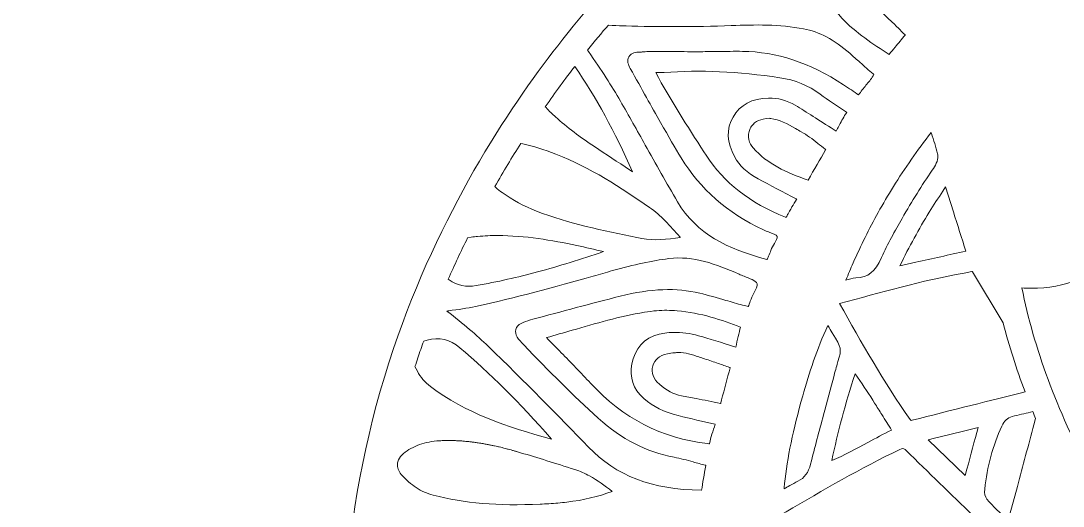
# Model space of a CAD drawing. Extents: x 126 to 8914, y -5970 to -48.
# Drawn here: x 126 to 761, y -4545 to -4249 of the extents above; entities that cross this region are included whole.
import ezdxf

# ---------------------------------------------------------------- set-up
doc = ezdxf.new("R2010")
doc.units = 0
doc.header["$MEASUREMENT"] = 0
doc.layers.add('Layer 1', color=7, linetype='Continuous')

# ---------------------------------------------------------------- blocks, each defined once
blk = doc.blocks.new('block 5')
at = {"layer": 'Layer 1', "lineweight": 0}
for points, knots in [([(2818.21, -4035.29), (2764.98, -4085.04), (2703.32, -4112.86), (2639.92, -4115.7), (2556.38, -4119.43), (2474.39, -4091.01), (2412.29, -4065.84), (2390.15, -4056.87), (2367.8, -4047.16), (2346.17, -4037.79), (2337.96, -4034.23), (2329.71, -4030.65), (2321.4, -4027.09), (2370.2, -4027.99), (2425.96, -4026.76), (2512.78, -3944.21), (2568.47, -3891.26), (2641.86, -3817.66), (2625.5, -3731.42), (2622.21, -3714.04), (2610.78, -3672.65), (2559.78, -3632.09), (2565.05, -3641.92), (2601.55, -3712.43), (2569.23, -3767.25), (2553.89, -3793.27), (2526.47, -3811.29), (2469.72, -3823.54), (2455.32, -3826.64), (2439.55, -3829), (2422.5, -3830.6), (2491.63, -3754.35), (2533.44, -3654.19), (2546.8, -3532.56), (2561.6, -3397.97), (2537.78, -3271.79), (2515.19, -3189.65), (2510.53, -3172.76), (2505.39, -3155.8), (2499.9, -3139.21), (2495.8, -3126.87), (2490.71, -3117.41), (2484.71, -3110.84), (2484.71, -3110.84), (2488.77, -3108.46), (2488.77, -3108.46), (2487.91, -3106.99), (2467.22, -3072.31), (2420.27, -3069.9), (2389.9, -3068.35), (2355.8, -3080.81), (2318.9, -3106.96), (2293.41, -3125.04), (2266.47, -3149.76), (2238.33, -3180.89), (2186.61, -3211.53), (2146.15, -3238.95), (2111.02, -3267.11), (2058.71, -3309.06), (2001.06, -3349.19), (1934.05, -3358.54), (1877.14, -3366.49), (1825.98, -3348.74), (1771.81, -3329.95), (1743.84, -3320.25), (1714.92, -3310.21), (1685.21, -3304.09), (1598.29, -3286.15), (1534.59, -3301.57), (1500, -3348.62), (1465.41, -3301.57), (1401.71, -3286.17), (1314.79, -3304.09), (1285.08, -3310.21), (1256.16, -3320.25), (1228.19, -3329.95), (1174.02, -3348.74), (1122.86, -3366.49), (1065.95, -3358.54), (998.94, -3349.19), (941.29, -3309.06), (888.98, -3267.11), (853.85, -3238.95), (813.4, -3211.53), (761.67, -3180.89), (733.53, -3149.76), (706.59, -3125.04), (681.1, -3106.96), (644.2, -3080.81), (610.1, -3068.34), (579.73, -3069.9), (532.78, -3072.31), (512.09, -3106.99), (511.23, -3108.46), (511.23, -3108.46), (515.29, -3110.84), (515.29, -3110.84), (509.29, -3117.41), (504.2, -3126.87), (500.12, -3139.21), (494.6, -3155.81), (489.45, -3172.78), (484.81, -3189.65), (462.22, -3271.79), (438.4, -3397.97), (453.2, -3532.56), (466.56, -3654.19), (508.37, -3754.35), (577.5, -3830.6), (560.45, -3829), (544.68, -3826.64), (530.28, -3823.54), (473.53, -3811.29), (446.11, -3793.27), (430.77, -3767.25), (398.45, -3712.43), (434.95, -3641.92), (440.22, -3632.09), (389.22, -3672.65), (377.79, -3714.04), (374.5, -3731.42), (358.14, -3817.66), (431.53, -3891.26), (487.22, -3944.21), (574.04, -4026.76), (629.8, -4027.99), (678.6, -4027.09), (670.29, -4030.65), (662.04, -4034.23), (653.83, -4037.79), (632.2, -4047.16), (609.85, -4056.87), (587.71, -4065.84), (525.61, -4091.01), (443.59, -4119.44), (360.08, -4115.7), (296.68, -4112.86), (235.02, -4085.04), (181.79, -4035.29), (181.79, -4035.29), (125.56, -3982.7), (125.56, -3982.7), (125.56, -3982.7), (169.91, -4045.63), (169.91, -4045.63), (219.46, -4115.9), (304.09, -4175.64), (385.53, -4197.81), (420.7, -4207.39), (457.65, -4212.84), (496.23, -4214.15), (485.34, -4225.21), (469.98, -4241.91), (452.74, -4264.03), (422.4, -4302.95), (380.42, -4366.57), (352.73, -4448.62), (321.59, -4540.91), (314.53, -4637.18), (331.76, -4734.74), (353.22, -4856.34), (412.66, -4980.18), (508.45, -5102.83), (508.45, -5102.83), (517.04, -5113.81), (517.04, -5113.81), (517.04, -5113.81), (522.08, -5100.8), (522.08, -5100.8), (522.28, -5100.26), (543.72, -5046.12), (606.97, -4986), (618.24, -4975.3), (631.32, -4963.97), (646.37, -4952.46), (644.61, -4982.41), (643.28, -5045.33), (654.68, -5125.3), (663.93, -5190.25), (679.74, -5252.83), (701.65, -5311.3), (729.05, -5384.39), (766.12, -5451.24), (811.85, -5510), (813.74, -5512.77), (839.32, -5550.81), (859.18, -5606.87), (878.01, -5659.98), (895.42, -5740.7), (871.56, -5823.61), (871.56, -5823.61), (865.31, -5845.39), (865.31, -5845.39), (865.31, -5845.39), (883.77, -5832.24), (883.77, -5832.24), (885.33, -5831.13), (922.61, -5804.27), (953.85, -5755.29), (978.49, -5716.64), (1002.96, -5657.53), (992.58, -5583.6), (993.17, -5584.35), (993.72, -5585.04), (994.23, -5585.72), (1015.9, -5614.87), (1039.45, -5642.28), (1064.19, -5667.18), (1108.9, -5712.2), (1155.06, -5746.33), (1201.41, -5768.67), (1255.37, -5794.66), (1309.82, -5804.7), (1363.33, -5798.49), (1378.55, -5829.06), (1404.02, -5852.77), (1428.69, -5875.76), (1454.89, -5900.15), (1479.63, -5923.18), (1492.73, -5953.46), (1492.73, -5953.46), (1500, -5970.23), (1500, -5970.23), (1500, -5970.23), (1507.27, -5953.46), (1507.27, -5953.46), (1520.37, -5923.18), (1545.11, -5900.15), (1571.31, -5875.76), (1595.98, -5852.77), (1621.45, -5829.06), (1636.67, -5798.49), (1690.18, -5804.7), (1744.63, -5794.66), (1798.59, -5768.67), (1844.94, -5746.33), (1891.12, -5712.2), (1935.81, -5667.18), (1960.55, -5642.28), (1984.1, -5614.88), (2005.77, -5585.74), (2006.28, -5585.06), (2006.83, -5584.35), (2007.42, -5583.6), (1997.04, -5657.53), (2021.51, -5716.64), (2046.15, -5755.29), (2077.39, -5804.27), (2114.67, -5831.13), (2116.23, -5832.24), (2116.23, -5832.24), (2134.69, -5845.39), (2134.69, -5845.39), (2134.69, -5845.39), (2128.44, -5823.61), (2128.44, -5823.61), (2104.58, -5740.7), (2121.99, -5659.98), (2140.82, -5606.87), (2160.7, -5550.77), (2186.28, -5512.73), (2188.15, -5510), (2233.88, -5451.24), (2270.95, -5384.39), (2298.34, -5311.3), (2320.26, -5252.83), (2336.07, -5190.25), (2345.32, -5125.3), (2356.72, -5045.33), (2355.39, -4982.41), (2353.63, -4952.46), (2368.68, -4963.97), (2381.76, -4975.3), (2393.03, -4986), (2456.28, -5046.12), (2477.72, -5100.26), (2477.92, -5100.8), (2477.92, -5100.8), (2482.94, -5113.84), (2482.94, -5113.84), (2482.94, -5113.84), (2491.55, -5102.83), (2491.55, -5102.83), (2587.34, -4980.18), (2646.78, -4856.34), (2668.24, -4734.74), (2685.47, -4637.18), (2678.41, -4540.91), (2647.27, -4448.62), (2619.58, -4366.57), (2577.6, -4302.95), (2547.26, -4264.03), (2530.02, -4241.91), (2514.66, -4225.21), (2503.77, -4214.15), (2542.35, -4212.84), (2579.3, -4207.39), (2614.47, -4197.81), (2695.91, -4175.64), (2780.54, -4115.9), (2830.09, -4045.63), (2830.09, -4045.63), (2874.44, -3982.7), (2874.44, -3982.7), (2874.44, -3982.7), (2818.21, -4035.29), (2818.21, -4035.29)], [0, 0, 0, 0, 1, 1, 1, 2, 2, 2, 3, 3, 3, 4, 4, 4, 5, 5, 5, 6, 6, 6, 7, 7, 7, 8, 8, 8, 9, 9, 9, 10, 10, 10, 11, 11, 11, 12, 12, 12, 13, 13, 13, 14, 14, 14, 15, 15, 15, 16, 16, 16, 17, 17, 17, 18, 18, 18, 19, 19, 19, 20, 20, 20, 21, 21, 21, 22, 22, 22, 23, 23, 23, 24, 24, 24, 25, 25, 25, 26, 26, 26, 27, 27, 27, 28, 28, 28, 29, 29, 29, 30, 30, 30, 31, 31, 31, 32, 32, 32, 33, 33, 33, 34, 34, 34, 35, 35, 35, 36, 36, 36, 37, 37, 37, 38, 38, 38, 39, 39, 39, 40, 40, 40, 41, 41, 41, 42, 42, 42, 43, 43, 43, 44, 44, 44, 45, 45, 45, 46, 46, 46, 47, 47, 47, 48, 48, 48, 49, 49, 49, 50, 50, 50, 51, 51, 51, 52, 52, 52, 53, 53, 53, 54, 54, 54, 55, 55, 55, 56, 56, 56, 57, 57, 57, 58, 58, 58, 59, 59, 59, 60, 60, 60, 61, 61, 61, 62, 62, 62, 63, 63, 63, 64, 64, 64, 65, 65, 65, 66, 66, 66, 67, 67, 67, 68, 68, 68, 69, 69, 69, 70, 70, 70, 71, 71, 71, 72, 72, 72, 73, 73, 73, 74, 74, 74, 75, 75, 75, 76, 76, 76, 77, 77, 77, 78, 78, 78, 79, 79, 79, 80, 80, 80, 81, 81, 81, 82, 82, 82, 83, 83, 83, 84, 84, 84, 85, 85, 85, 86, 86, 86, 87, 87, 87, 88, 88, 88, 89, 89, 89, 90, 90, 90, 91, 91, 91, 92, 92, 92, 93, 93, 93, 94, 94, 94, 95, 95, 95, 96, 96, 96, 97, 97, 97, 98, 98, 98, 99, 99, 99, 100, 100, 100, 101, 101, 101, 102, 102, 102, 102]), ([(607.59, -4209.8), (607.59, -4209.8), (606.91, -4207.25), (606.91, -4207.25), (612.53, -4206.39), (618.18, -4205.46), (623.86, -4204.45), (623.86, -4204.45), (624.38, -4205.93), (624.38, -4205.93), (624.53, -4206.36), (624.68, -4206.8), (624.84, -4207.23), (630.11, -4221.78), (639.66, -4234.74), (654.87, -4247.99), (656.69, -4249.59), (658.39, -4251.33), (660.17, -4253.19), (661.55, -4254.59), (662.96, -4256.05), (664.45, -4257.44), (664.5, -4257.48), (664.53, -4257.52), (664.57, -4257.55), (664.56, -4257.57), (664.54, -4257.59), (664.54, -4257.59), (662.41, -4260.02), (660.35, -4262.52), (658.35, -4264.96), (657.15, -4266.42), (655.95, -4267.88), (654.73, -4269.32), (645.1, -4263.17), (634.37, -4256.18), (625.93, -4247.15), (615.55, -4236.04), (610.83, -4222.03), (607.59, -4209.8)], [0, 0, 0, 0, 1, 1, 1, 2, 2, 2, 3, 3, 3, 4, 4, 4, 5, 5, 5, 6, 6, 6, 7, 7, 7, 8, 8, 8, 9, 9, 9, 10, 10, 10, 11, 11, 11, 12, 12, 12, 13, 13, 13, 13]), ([(483.63, -4251.46), (483.63, -4251.46), (486, -4251.62), (486, -4251.62), (489.13, -4251.84), (491.87, -4251.97), (494.39, -4252.01), (513.42, -4252.44), (535.93, -4252.74), (558.56, -4251.78), (572.79, -4251.16), (587.99, -4250.99), (602.63, -4253.74), (612.13, -4255.53), (621.06, -4260.26), (630.71, -4268.64), (632.85, -4270.49), (634.97, -4272.37), (637.08, -4274.25), (639.66, -4276.58), (642.33, -4278.97), (645.02, -4281.27), (645.2, -4281.41), (645.31, -4281.52), (645.4, -4281.62), (645.33, -4281.79), (645.18, -4282.06), (644.93, -4282.45), (643.73, -4284.45), (642.22, -4286.25), (640.62, -4288.17), (639.1, -4290.01), (637.54, -4291.89), (636.18, -4294.01), (633.39, -4292.08), (630.35, -4290.04), (626.88, -4287.79), (606.21, -4274.35), (586.08, -4267.7), (565.34, -4267.46), (560.38, -4267.4), (555.35, -4267.48), (550.49, -4267.56), (546.98, -4267.61), (543.46, -4267.67), (539.95, -4267.67), (534.52, -4267.69), (529.07, -4267.65), (523.64, -4267.62), (518.91, -4267.59), (514.19, -4267.57), (509.46, -4267.57), (507.91, -4267.57), (506.39, -4267.69), (504.92, -4267.8), (504.13, -4267.84), (503.35, -4267.91), (502.56, -4267.94), (500.93, -4268.02), (497.52, -4268.19), (496.05, -4270.84), (494.75, -4273.16), (495.81, -4275.7), (497, -4277.86), (504.13, -4290.72), (509.97, -4301.18), (515.41, -4310.79), (520.41, -4319.59), (524.29, -4326.27), (528.04, -4332.44), (539.57, -4351.46), (555.95, -4365.8), (578.1, -4376.31), (579.24, -4376.85), (580.44, -4377.27), (581.61, -4377.7), (583.53, -4378.38), (586.14, -4379.33), (586.57, -4380.35), (586.87, -4381.06), (585.63, -4383.18), (584.82, -4384.57), (584.05, -4385.93), (583.24, -4387.33), (582.7, -4388.85), (582.29, -4390), (581.77, -4391.14), (581.22, -4392.36), (580.9, -4393.06), (580.6, -4393.74), (580.3, -4394.43), (556.01, -4387.63), (537.45, -4378.97), (525.83, -4359.2), (519.1, -4347.75), (512.51, -4335.97), (506.14, -4324.59), (501.2, -4315.78), (496.1, -4306.66), (490.95, -4297.76), (485.7, -4288.63), (479.51, -4279.02), (471.47, -4267.51), (471.47, -4267.51), (470.93, -4266.75), (470.93, -4266.75), (475.33, -4261.27), (479.59, -4256.16), (483.63, -4251.46)], [0, 0, 0, 0, 1, 1, 1, 2, 2, 2, 3, 3, 3, 4, 4, 4, 5, 5, 5, 6, 6, 6, 7, 7, 7, 8, 8, 8, 9, 9, 9, 10, 10, 10, 11, 11, 11, 12, 12, 12, 13, 13, 13, 14, 14, 14, 15, 15, 15, 16, 16, 16, 17, 17, 17, 18, 18, 18, 19, 19, 19, 20, 20, 20, 21, 21, 21, 22, 22, 22, 23, 23, 23, 24, 24, 24, 25, 25, 25, 26, 26, 26, 27, 27, 27, 28, 28, 28, 29, 29, 29, 30, 30, 30, 31, 31, 31, 32, 32, 32, 33, 33, 33, 34, 34, 34, 35, 35, 35, 36, 36, 36, 36]), ([(463.17, -4276.61), (476.12, -4295.53), (487.68, -4316.61), (498.35, -4340.9), (498.35, -4340.9), (496.53, -4339.68), (496.53, -4339.68), (489.28, -4334.85), (482.26, -4330.18), (475.22, -4325.56), (466.51, -4319.86), (458.5, -4313.77), (451.43, -4307.45), (449.53, -4305.76), (447.63, -4303.87), (445.63, -4301.72), (445.63, -4301.72), (445.16, -4301.21), (445.16, -4301.21), (451.29, -4292.41), (457.33, -4284.2), (463.17, -4276.61)], [0, 0, 0, 0, 1, 1, 1, 2, 2, 2, 3, 3, 3, 4, 4, 4, 5, 5, 5, 6, 6, 6, 7, 7, 7, 7]), ([(628.88, -4304.81), (627.15, -4307.23), (625.79, -4309.82), (624.46, -4312.32), (623.94, -4313.34), (623.4, -4314.35), (622.85, -4315.33), (622.67, -4315.67), (622.52, -4315.89), (622.4, -4316.06), (622.02, -4315.86), (621.55, -4315.54), (621.15, -4315.29), (611.72, -4309.19), (604.44, -4304.58), (597.5, -4300.36), (592.5, -4297.3), (587.04, -4295.81), (581.25, -4295.93), (571.24, -4296.13), (563.98, -4300.01), (559.62, -4307.5), (555.35, -4314.86), (555.7, -4322.85), (560.65, -4331.94), (563.55, -4337.26), (568.06, -4341.44), (574.87, -4345.09), (582.2, -4349.07), (590.1, -4353.29), (598.17, -4357.39), (598.26, -4357.46), (598.37, -4357.5), (598.45, -4357.55), (598.42, -4357.6), (598.39, -4357.65), (598.36, -4357.69), (597.36, -4359.21), (596.43, -4360.78), (595.53, -4362.33), (595.05, -4363.15), (594.58, -4363.99), (594.12, -4364.82), (593.8, -4365.39), (593.48, -4365.94), (593.18, -4366.49), (592.8, -4367.19), (592.42, -4367.89), (592.06, -4368.57), (592.04, -4368.62), (592.01, -4368.65), (592, -4368.69), (591.88, -4368.66), (591.76, -4368.62), (591.62, -4368.55), (569.87, -4359.89), (554.04, -4347.55), (543.21, -4330.81), (543.21, -4330.81), (541.89, -4328.76), (541.89, -4328.76), (531.8, -4313.15), (521.36, -4297.02), (512.48, -4280.36), (513.54, -4280.38), (514.6, -4280.38), (515.67, -4280.36), (515.67, -4280.36), (517.37, -4280.36), (517.37, -4280.36), (517.37, -4280.36), (517.61, -4280.35), (517.61, -4280.35), (539.41, -4278.7), (562.52, -4279.73), (588.23, -4283.53), (597.22, -4284.86), (605.5, -4288.26), (612.8, -4293.66), (617.62, -4297.22), (622.71, -4300.55), (627.61, -4303.78), (627.61, -4303.78), (628.69, -4304.49), (628.69, -4304.49), (628.8, -4304.57), (628.88, -4304.63), (628.96, -4304.68), (628.94, -4304.71), (628.91, -4304.76), (628.88, -4304.81)], [0, 0, 0, 0, 1, 1, 1, 2, 2, 2, 3, 3, 3, 4, 4, 4, 5, 5, 5, 6, 6, 6, 7, 7, 7, 8, 8, 8, 9, 9, 9, 10, 10, 10, 11, 11, 11, 12, 12, 12, 13, 13, 13, 14, 14, 14, 15, 15, 15, 16, 16, 16, 17, 17, 17, 18, 18, 18, 19, 19, 19, 20, 20, 20, 21, 21, 21, 22, 22, 22, 23, 23, 23, 24, 24, 24, 25, 25, 25, 26, 26, 26, 27, 27, 27, 28, 28, 28, 29, 29, 29, 30, 30, 30, 30]), ([(616.06, -4327.43), (612.54, -4333.44), (609.12, -4339.43), (605.36, -4346.04), (592.11, -4341.17), (580.46, -4336.23), (571.92, -4326.29), (569.69, -4323.68), (567.57, -4319.51), (570.15, -4314.4), (570.39, -4313.91), (570.66, -4313.46), (570.96, -4313.04), (573.03, -4310.09), (576.47, -4308.57), (581.6, -4308.29), (581.91, -4308.32), (582.23, -4308.37), (582.55, -4308.42), (587.88, -4309.05), (592.69, -4311.72), (597.76, -4314.57), (598.91, -4315.22), (600.07, -4315.87), (601.22, -4316.5), (604.77, -4318.42), (607.92, -4320.92), (611.24, -4323.56), (612.75, -4324.77), (614.27, -4325.97), (615.82, -4327.13), (615.93, -4327.21), (616.03, -4327.28), (616.1, -4327.35), (616.09, -4327.38), (616.07, -4327.39), (616.06, -4327.43)], [0, 0, 0, 0, 1, 1, 1, 2, 2, 2, 3, 3, 3, 4, 4, 4, 5, 5, 5, 6, 6, 6, 7, 7, 7, 8, 8, 8, 9, 9, 9, 10, 10, 10, 11, 11, 11, 12, 12, 12, 12]), ([(680.99, -4339.96), (674.71, -4349.07), (668.71, -4358.63), (662.64, -4369.26), (658.27, -4376.93), (653.75, -4384.84), (650.14, -4393.14), (646.34, -4401.83), (641.83, -4405.44), (634.55, -4405.59), (632.33, -4405.64), (630.26, -4406.34), (628.42, -4406.94), (628.42, -4406.94), (628.42, -4406.94), (628.4, -4406.94), (629.83, -4403.41), (631.32, -4399.88), (632.85, -4396.4), (637.46, -4385.9), (642.54, -4375.63), (648.05, -4365.7), (650.98, -4360.42), (654.1, -4355.16), (657.34, -4349.95), (664.34, -4338.71), (672.01, -4327.68), (680.34, -4317.01), (680.39, -4317.15), (680.44, -4317.31), (680.48, -4317.45), (681.92, -4321.73), (683.29, -4325.76), (684.27, -4329.86), (684.38, -4330.29), (684.44, -4330.74), (684.46, -4331.16), (684.63, -4334.22), (682.91, -4337.18), (680.99, -4339.96)], [0, 0, 0, 0, 1, 1, 1, 2, 2, 2, 3, 3, 3, 4, 4, 4, 5, 5, 5, 6, 6, 6, 7, 7, 7, 8, 8, 8, 9, 9, 9, 10, 10, 10, 11, 11, 11, 12, 12, 12, 13, 13, 13, 13]), ([(430.2, -4323.71), (430.2, -4323.71), (431.5, -4323.93), (431.5, -4323.93), (438.08, -4325.08), (444.29, -4327.35), (451.71, -4330.18), (472.77, -4338.22), (491.43, -4350.62), (508.72, -4362.6), (515.68, -4367.43), (521.28, -4373.82), (527.2, -4380.6), (527.28, -4380.69), (527.36, -4380.77), (527.44, -4380.87), (519.54, -4382.13), (511.55, -4382.99), (504, -4381.47), (504, -4381.47), (500.99, -4380.87), (500.99, -4380.87), (480.59, -4376.77), (459.5, -4372.53), (439.84, -4364.8), (432.32, -4361.84), (425.28, -4358.06), (418.93, -4353.55), (417.58, -4352.6), (416.25, -4351.52), (414.99, -4350.36), (414.99, -4350.36), (414.45, -4349.87), (414.45, -4349.87), (419.66, -4340.74), (424.91, -4332), (430.2, -4323.71)], [0, 0, 0, 0, 1, 1, 1, 2, 2, 2, 3, 3, 3, 4, 4, 4, 5, 5, 5, 6, 6, 6, 7, 7, 7, 8, 8, 8, 9, 9, 9, 10, 10, 10, 11, 11, 11, 12, 12, 12, 12]), ([(687.46, -4352.72), (687.46, -4352.72), (689.14, -4350.14), (689.14, -4350.14), (689.14, -4350.14), (693.92, -4365.26), (693.92, -4365.26), (696.44, -4373.27), (698.96, -4381.26), (701.49, -4389.27), (701.51, -4389.29), (701.51, -4389.29), (701.51, -4389.3), (691.34, -4391.49), (681.02, -4393.77), (671.05, -4395.98), (671.05, -4395.98), (661.36, -4398.14), (661.36, -4398.14), (666.96, -4386.55), (672.95, -4375.58), (679.17, -4365.54), (681.84, -4361.22), (684.69, -4356.9), (687.46, -4352.72)], [0, 0, 0, 0, 1, 1, 1, 2, 2, 2, 3, 3, 3, 4, 4, 4, 5, 5, 5, 6, 6, 6, 7, 7, 7, 8, 8, 8, 8]), ([(397.83, -4381.15), (397.83, -4381.15), (400.08, -4380.79), (400.08, -4380.79), (401.52, -4380.55), (402.78, -4380.38), (403.97, -4380.28), (408.06, -4379.92), (412.11, -4379.74), (416.14, -4379.74), (432.89, -4379.74), (449.13, -4382.61), (464.41, -4385.82), (469.85, -4386.96), (475.36, -4388.28), (480.71, -4389.56), (466.85, -4394.29), (453.61, -4398.36), (440.44, -4401.92), (428.54, -4405.15), (415.97, -4407.95), (403.1, -4410.26), (396.91, -4411.39), (391.53, -4410.23), (386.62, -4406.73), (386.62, -4406.73), (386.07, -4406.35), (386.07, -4406.35), (389.87, -4397.69), (393.79, -4389.29), (397.83, -4381.15)], [0, 0, 0, 0, 1, 1, 1, 2, 2, 2, 3, 3, 3, 4, 4, 4, 5, 5, 5, 6, 6, 6, 7, 7, 7, 8, 8, 8, 9, 9, 9, 10, 10, 10, 10]), ([(386.38, -4425.62), (392.05, -4424.83), (397.42, -4424.08), (402.74, -4422.94), (426.94, -4417.81), (451.1, -4411.01), (474.44, -4404.42), (478.34, -4403.33), (482.23, -4402.24), (486.13, -4401.15), (499.39, -4397.43), (510.3, -4395.1), (520.45, -4393.8), (535.52, -4391.87), (549.32, -4397.19), (563.31, -4403.27), (564.29, -4403.71), (565.37, -4404.12), (566.45, -4404.55), (569.68, -4405.8), (573.33, -4407.24), (574.36, -4409.08), (574.87, -4410.01), (573.33, -4412.97), (572.34, -4414.92), (571.51, -4416.48), (570.69, -4418.11), (570.12, -4419.75), (569.75, -4420.87), (569.25, -4422.31), (568.92, -4423.01), (568.14, -4422.91), (566.62, -4422.5), (565.48, -4422.18), (562.08, -4421.26), (558.61, -4420.25), (555.27, -4419.27), (550.06, -4417.73), (544.68, -4416.17), (539.28, -4414.85), (525.08, -4411.42), (509.68, -4412.02), (490.78, -4416.75), (472.99, -4421.22), (454.99, -4426.11), (437.59, -4430.81), (437.59, -4430.81), (436.25, -4431.19), (436.25, -4431.19), (431.86, -4432.38), (428.17, -4433.63), (427.26, -4436.94), (426.35, -4440.23), (428.89, -4443.16), (432.02, -4446.39), (447.74, -4462.56), (462.02, -4477.1), (477.5, -4491.09), (491.67, -4503.9), (506.77, -4511.67), (523.66, -4514.85), (527.54, -4515.58), (531.48, -4516.69), (535.29, -4517.75), (537.73, -4518.43), (540.25, -4519.12), (542.78, -4519.74), (542.88, -4519.77), (542.96, -4519.79), (543.03, -4519.82), (543.03, -4519.84), (543.03, -4519.85), (543.02, -4519.88), (541.96, -4525.42), (541.12, -4530.36), (540.47, -4534.97), (540.47, -4534.97), (540.28, -4534.97), (540.28, -4534.97), (510.28, -4534.57), (488.41, -4526.22), (471.44, -4508.66), (453.61, -4490.22), (432.42, -4468.5), (410.41, -4447.24), (403.39, -4440.47), (395.39, -4433.64), (385.26, -4425.78), (385.64, -4425.73), (386, -4425.67), (386.38, -4425.62)], [0, 0, 0, 0, 1, 1, 1, 2, 2, 2, 3, 3, 3, 4, 4, 4, 5, 5, 5, 6, 6, 6, 7, 7, 7, 8, 8, 8, 9, 9, 9, 10, 10, 10, 11, 11, 11, 12, 12, 12, 13, 13, 13, 14, 14, 14, 15, 15, 15, 16, 16, 16, 17, 17, 17, 18, 18, 18, 19, 19, 19, 20, 20, 20, 21, 21, 21, 22, 22, 22, 23, 23, 23, 24, 24, 24, 25, 25, 25, 26, 26, 26, 27, 27, 27, 28, 28, 28, 29, 29, 29, 30, 30, 30, 30]), ([(629.21, -4420), (653.95, -4413.18), (679.53, -4406.13), (705.23, -4401.72), (705.23, -4401.72), (705.45, -4401.68), (705.45, -4401.68), (705.48, -4401.72), (705.49, -4401.76), (705.53, -4401.79), (705.53, -4401.79), (724.27, -4433.03), (724.27, -4433.03), (727.83, -4446.94), (732.28, -4460.95), (737.6, -4475.09), (717.02, -4480.2), (692.8, -4486.25), (668.71, -4492.37), (668.28, -4492.48), (668.07, -4492.48), (668.06, -4492.5), (668.01, -4492.45), (667.84, -4492.31), (667.52, -4491.87), (651.47, -4469.04), (637.79, -4444.77), (624.6, -4421.26), (624.6, -4421.26), (629.21, -4420), (629.21, -4420)], [0, 0, 0, 0, 1, 1, 1, 2, 2, 2, 3, 3, 3, 4, 4, 4, 5, 5, 5, 6, 6, 6, 7, 7, 7, 8, 8, 8, 9, 9, 9, 10, 10, 10, 10]), ([(1132.13, -4514.98), (1145.56, -4522.34), (1160.22, -4526.1), (1175.75, -4526.1), (1179.13, -4526.1), (1182.57, -4525.88), (1186.03, -4525.53), (1186.03, -4525.53), (1186.03, -4525.55), (1186.03, -4525.55), (1178.64, -4555.88), (1170.4, -4585.78), (1161.58, -4615.21), (1121.23, -4625.48), (1083.68, -4629.66), (1049.28, -4629.66), (976.59, -4629.66), (918.04, -4611), (876.98, -4591.75), (822.02, -4566), (787.54, -4534.56), (777.49, -4524.71), (756.92, -4485.93), (743.04, -4448.48), (735.63, -4411.67), (737.57, -4411.8), (739.48, -4411.88), (741.33, -4411.88), (751.99, -4411.88), (761.25, -4409.98), (769.29, -4406.88), (781.84, -4419.33), (821.49, -4456.42), (877.91, -4487.35), (917.71, -4509.17), (957.52, -4523.27), (996.25, -4529.27), (1010.53, -4531.47), (1024.67, -4532.58), (1038.63, -4532.58), (1070.87, -4532.58), (1102.17, -4526.67), (1132.13, -4514.98)], [0, 0, 0, 0, 1, 1, 1, 2, 2, 2, 3, 3, 3, 4, 4, 4, 5, 5, 5, 6, 6, 6, 7, 7, 7, 8, 8, 8, 9, 9, 9, 10, 10, 10, 11, 11, 11, 12, 12, 12, 13, 13, 13, 14, 14, 14, 14]), ([(561.3, -4447.75), (552.25, -4444.88), (545.25, -4442.75), (538.63, -4440.85), (533.49, -4439.37), (528.31, -4438.69), (523.17, -4438.8), (521.46, -4438.85), (519.75, -4438.98), (518.06, -4439.2), (508.18, -4440.47), (501.5, -4445.93), (498.74, -4454.98), (496.21, -4463.26), (497.64, -4470.67), (502.83, -4476.61), (503.56, -4477.46), (504.38, -4478.28), (505.28, -4479.06), (510.79, -4483.92), (517.63, -4487.32), (526.16, -4489.47), (533.81, -4491.41), (541.36, -4493.13), (548.61, -4494.62), (548.67, -4494.64), (548.73, -4494.65), (548.8, -4494.67), (548.8, -4494.68), (548.78, -4494.71), (548.78, -4494.75), (547.28, -4498.99), (546.14, -4502.8), (545.27, -4506.41), (545.23, -4506.52), (545.22, -4506.62), (545.19, -4506.7), (544.98, -4506.68), (544.66, -4506.67), (544.19, -4506.6), (515.92, -4503.25), (492.57, -4491.2), (472.8, -4469.78), (466.96, -4463.45), (460.82, -4457.2), (454.9, -4451.15), (451.89, -4448.1), (448.9, -4445.04), (445.92, -4441.97), (451.14, -4440.53), (456.38, -4438.99), (461.48, -4437.52), (475.81, -4433.34), (490.62, -4429.02), (505.57, -4426.54), (511.09, -4425.62), (515.32, -4425.24), (519.34, -4425.33), (521.44, -4425.36), (523.52, -4425.48), (525.56, -4425.65), (539.9, -4426.84), (553.02, -4431.22), (564.2, -4435.51), (563.26, -4439.07), (562.14, -4443.44), (561.3, -4447.75)], [0, 0, 0, 0, 1, 1, 1, 2, 2, 2, 3, 3, 3, 4, 4, 4, 5, 5, 5, 6, 6, 6, 7, 7, 7, 8, 8, 8, 9, 9, 9, 10, 10, 10, 11, 11, 11, 12, 12, 12, 13, 13, 13, 14, 14, 14, 15, 15, 15, 16, 16, 16, 17, 17, 17, 18, 18, 18, 19, 19, 19, 20, 20, 20, 21, 21, 21, 22, 22, 22, 22]), ([(623.58, -4456.47), (622.93, -4458.67), (622.1, -4461.42), (621.2, -4464.99), (619.13, -4473.04), (616.91, -4481.21), (614.77, -4489.11), (612.13, -4498.89), (609.39, -4508.99), (606.91, -4519), (605.58, -4524.3), (603.23, -4527.45), (599.04, -4529.52), (597.36, -4530.36), (595.75, -4531.3), (594.18, -4532.18), (593.02, -4532.85), (591.87, -4533.53), (590.68, -4534.15), (590.68, -4534.13), (590.68, -4534.11), (590.68, -4534.11), (590.78, -4533.07), (590.89, -4532.02), (591, -4530.96), (592.71, -4515.15), (596.25, -4498.07), (602.06, -4477.54), (606, -4463.64), (610.6, -4448.84), (617.45, -4434.66), (618.42, -4436.3), (619.29, -4437.76), (620.08, -4439.06), (625.86, -4448.73), (625.86, -4448.73), (623.58, -4456.47)], [0, 0, 0, 0, 1, 1, 1, 2, 2, 2, 3, 3, 3, 4, 4, 4, 5, 5, 5, 6, 6, 6, 7, 7, 7, 8, 8, 8, 9, 9, 9, 10, 10, 10, 11, 11, 11, 12, 12, 12, 12]), ([(367.5, -4454.35), (368.67, -4450.88), (369.86, -4447.46), (371.08, -4444.06), (371.08, -4444.06), (373.18, -4443.51), (373.18, -4443.51), (380.57, -4441.57), (387.1, -4443.09), (393.13, -4448.16), (411.43, -4463.58), (429.22, -4481.29), (448.97, -4503.82), (421.48, -4496.34), (396.78, -4488), (375.19, -4471.81), (371.77, -4469.23), (369.16, -4466.16), (367.21, -4462.41), (367.21, -4462.41), (365.77, -4459.64), (365.77, -4459.64), (366.34, -4457.88), (366.91, -4456.11), (367.5, -4454.35)], [0, 0, 0, 0, 1, 1, 1, 2, 2, 2, 3, 3, 3, 4, 4, 4, 5, 5, 5, 6, 6, 6, 7, 7, 7, 8, 8, 8, 8]), ([(537.11, -4479.12), (534.14, -4478.55), (531.15, -4477.98), (528.19, -4477.38), (523.45, -4476.42), (519.05, -4474.14), (514.73, -4470.4), (510.92, -4467.08), (509.6, -4463.43), (510.73, -4459.26), (511.79, -4455.31), (514.6, -4452.94), (519.59, -4451.77), (520.97, -4451.45), (522.46, -4451.33), (524.04, -4451.2), (524.77, -4451.14), (525.51, -4451.07), (526.24, -4450.98), (530.48, -4450.85), (534.53, -4452.26), (538.81, -4453.75), (539.96, -4454.14), (541.12, -4454.55), (542.29, -4454.92), (545.06, -4455.81), (547.88, -4456.79), (550.6, -4457.74), (552.9, -4458.54), (555.18, -4459.34), (557.49, -4460.09), (557.68, -4460.16), (557.84, -4460.22), (557.95, -4460.27), (557.95, -4460.3), (557.93, -4460.35), (557.91, -4460.41), (556, -4466.84), (554.31, -4473.44), (552.67, -4479.8), (552.67, -4479.8), (552.17, -4481.78), (552.17, -4481.78), (552.14, -4481.92), (552.1, -4482.03), (552.07, -4482.13), (552.03, -4482.13), (551.98, -4482.11), (551.91, -4482.1), (546.99, -4480.99), (541.97, -4480.04), (537.11, -4479.12)], [0, 0, 0, 0, 1, 1, 1, 2, 2, 2, 3, 3, 3, 4, 4, 4, 5, 5, 5, 6, 6, 6, 7, 7, 7, 8, 8, 8, 9, 9, 9, 10, 10, 10, 11, 11, 11, 12, 12, 12, 13, 13, 13, 14, 14, 14, 15, 15, 15, 16, 16, 16, 17, 17, 17, 17]), ([(656.23, -4498.32), (651.34, -4500.73), (646.51, -4503.33), (641.83, -4505.86), (634.7, -4509.69), (627.36, -4513.65), (619.86, -4516.88), (623.37, -4499.68), (628.12, -4481.94), (633.98, -4464.07), (638, -4469.37), (641.43, -4474.82), (644.77, -4480.12), (644.77, -4480.12), (645.9, -4481.89), (645.9, -4481.89), (647.37, -4484.22), (648.82, -4486.56), (650.3, -4488.9), (652.27, -4492.05), (654.24, -4495.19), (656.23, -4498.32)], [0, 0, 0, 0, 1, 1, 1, 2, 2, 2, 3, 3, 3, 4, 4, 4, 5, 5, 5, 6, 6, 6, 7, 7, 7, 7]), ([(727.37, -4553.25), (727.29, -4553.17), (727.21, -4553.11), (727.13, -4553.03), (722.51, -4548.9), (718.14, -4544.99), (714.37, -4540.43), (713.2, -4539.01), (712.76, -4537.01), (713.04, -4534.35), (714.52, -4520.66), (717.98, -4507.71), (723.37, -4495.85), (724.84, -4492.64), (726.86, -4490.8), (729.79, -4490.06), (733.51, -4489.14), (737.25, -4488.26), (740.98, -4487.39), (740.98, -4487.39), (742.31, -4487.07), (742.31, -4487.07), (742.87, -4488.45), (743.44, -4489.84), (744.02, -4491.22), (744.02, -4491.22), (742.98, -4495.09), (742.98, -4495.09), (739.61, -4507.6), (736.25, -4520.12), (732.9, -4532.63), (732.9, -4532.63), (727.37, -4553.25), (727.37, -4553.25)], [0, 0, 0, 0, 1, 1, 1, 2, 2, 2, 3, 3, 3, 4, 4, 4, 5, 5, 5, 6, 6, 6, 7, 7, 7, 8, 8, 8, 9, 9, 9, 10, 10, 10, 11, 11, 11, 11]), ([(708.99, -4496.66), (706.73, -4505.02), (704.48, -4513.41), (702.17, -4522.05), (702.17, -4522.05), (701.08, -4526.1), (701.08, -4526.1), (701.08, -4526.1), (678.54, -4504.31), (678.54, -4504.31), (678.54, -4504.31), (682.46, -4503.31), (682.46, -4503.31), (689.3, -4501.6), (695.92, -4499.95), (702.47, -4498.31), (704.66, -4497.75), (706.82, -4497.2), (708.99, -4496.66)], [0, 0, 0, 0, 1, 1, 1, 2, 2, 2, 3, 3, 3, 4, 4, 4, 5, 5, 5, 6, 6, 6, 6]), ([(355.04, -4518.85), (355.12, -4518.02), (355.34, -4517.18), (355.71, -4516.37), (356.32, -4515.02), (357.34, -4513.77), (358.71, -4512.65), (361.6, -4510.29), (364.86, -4508.47), (368.51, -4507.19), (372.19, -4505.89), (376.25, -4505.11), (380.81, -4504.85), (381.87, -4504.78), (382.93, -4504.75), (383.99, -4504.72), (384.36, -4504.72), (384.72, -4504.7), (385.09, -4504.7), (385.77, -4504.69), (386.46, -4504.69), (387.14, -4504.69), (387.62, -4504.7), (388.08, -4504.7), (388.55, -4504.72), (389.17, -4504.72), (389.79, -4504.73), (390.39, -4504.77), (390.86, -4504.78), (391.32, -4504.8), (391.78, -4504.83), (392.4, -4504.85), (393.02, -4504.89), (393.63, -4504.92), (394.08, -4504.96), (394.52, -4504.99), (394.96, -4505.02), (395.6, -4505.07), (396.23, -4505.13), (396.86, -4505.19), (397.29, -4505.23), (397.7, -4505.26), (398.11, -4505.3), (398.79, -4505.38), (399.48, -4505.46), (400.14, -4505.54), (400.5, -4505.57), (400.87, -4505.62), (401.22, -4505.67), (402.04, -4505.76), (402.86, -4505.89), (403.67, -4506), (403.88, -4506.03), (404.08, -4506.06), (404.29, -4506.1), (405.3, -4506.25), (406.31, -4506.41), (407.33, -4506.59), (407.53, -4506.62), (407.75, -4506.67), (407.96, -4506.71), (408.75, -4506.84), (409.53, -4506.98), (410.29, -4507.14), (410.62, -4507.2), (410.95, -4507.27), (411.28, -4507.33), (411.93, -4507.47), (412.58, -4507.6), (413.22, -4507.73), (413.56, -4507.81), (413.93, -4507.88), (414.28, -4507.96), (414.88, -4508.11), (415.48, -4508.23), (416.06, -4508.38), (416.43, -4508.45), (416.79, -4508.53), (417.16, -4508.63), (417.74, -4508.76), (418.31, -4508.9), (418.88, -4509.04), (419.23, -4509.12), (419.58, -4509.21), (419.93, -4509.29), (420.5, -4509.45), (421.07, -4509.59), (421.64, -4509.74), (421.97, -4509.83), (422.29, -4509.91), (422.62, -4509.99), (423.19, -4510.15), (423.76, -4510.31), (424.33, -4510.46), (424.33, -4510.46), (425.23, -4510.7), (425.23, -4510.7), (425.85, -4510.88), (426.47, -4511.05), (427.07, -4511.22), (427.29, -4511.29), (427.51, -4511.35), (427.73, -4511.41), (428.55, -4511.65), (429.36, -4511.89), (430.17, -4512.13), (440.71, -4515.26), (451.02, -4518.49), (463.27, -4522.4), (466.4, -4523.4), (469.36, -4524.73), (472.21, -4526.29), (476.98, -4528.92), (481.44, -4532.21), (485.97, -4535.73), (477.56, -4538.91), (468.62, -4541.02), (458.24, -4542.25), (454.78, -4542.66), (451.16, -4542.98), (447.33, -4543.2), (445.56, -4543.3), (443.81, -4543.39), (442.09, -4543.47), (416.22, -4544.63), (395.91, -4542.9), (376.82, -4537.96), (373.18, -4537.01), (369.76, -4535.51), (366.55, -4533.4), (363.34, -4531.31), (360.31, -4528.62), (357.45, -4525.33), (355.69, -4523.29), (354.85, -4521.05), (355.04, -4518.85)], [0, 0, 0, 0, 1, 1, 1, 2, 2, 2, 3, 3, 3, 4, 4, 4, 5, 5, 5, 6, 6, 6, 7, 7, 7, 8, 8, 8, 9, 9, 9, 10, 10, 10, 11, 11, 11, 12, 12, 12, 13, 13, 13, 14, 14, 14, 15, 15, 15, 16, 16, 16, 17, 17, 17, 18, 18, 18, 19, 19, 19, 20, 20, 20, 21, 21, 21, 22, 22, 22, 23, 23, 23, 24, 24, 24, 25, 25, 25, 26, 26, 26, 27, 27, 27, 28, 28, 28, 29, 29, 29, 30, 30, 30, 31, 31, 31, 32, 32, 32, 33, 33, 33, 34, 34, 34, 35, 35, 35, 36, 36, 36, 37, 37, 37, 38, 38, 38, 39, 39, 39, 40, 40, 40, 41, 41, 41, 42, 42, 42, 43, 43, 43, 44, 44, 44, 45, 45, 45, 45]), ([(689.03, -4585.35), (683.76, -4588.43), (678.3, -4591.37), (673.01, -4594.22), (671.4, -4595.09), (669.78, -4595.96), (668.15, -4596.85), (663.26, -4599.51), (658.32, -4602.25), (653.53, -4605.13), (653.15, -4605.35), (652.83, -4605.52), (652.51, -4605.68), (651.8, -4606.03), (651.21, -4606.19), (650.64, -4606.12), (649.82, -4606.03), (649.01, -4605.47), (647.78, -4604.43), (630.73, -4589.9), (614.63, -4573.74), (599.07, -4558.1), (596.13, -4555.15), (593.18, -4552.19), (590.24, -4549.25), (590.24, -4549.25), (591.93, -4548.25), (591.93, -4548.25), (614.32, -4535.06), (637.46, -4521.42), (661.35, -4510.21), (662.96, -4509.45), (663.51, -4509.37), (664.45, -4510.15), (664.64, -4510.31), (664.84, -4510.5), (665.1, -4510.73), (678.62, -4524.03), (692.47, -4537.45), (705.86, -4550.45), (711.51, -4555.93), (717.16, -4561.4), (722.8, -4566.88), (719.47, -4568.69), (716.13, -4570.49), (712.79, -4572.28), (704.96, -4576.46), (696.85, -4580.8), (689.03, -4585.35)], [0, 0, 0, 0, 1, 1, 1, 2, 2, 2, 3, 3, 3, 4, 4, 4, 5, 5, 5, 6, 6, 6, 7, 7, 7, 8, 8, 8, 9, 9, 9, 10, 10, 10, 11, 11, 11, 12, 12, 12, 13, 13, 13, 14, 14, 14, 15, 15, 15, 16, 16, 16, 16])]:
    blk.add_open_spline(points, degree=3, knots=knots, dxfattribs=at)

msp = doc.modelspace()

# ---------------------------------------------------------------- block references
at = {"layer": 'Layer 1'}
msp.add_blockref('block 5', (0, 0), dxfattribs=at)

doc.saveas('drawing.dxf')
